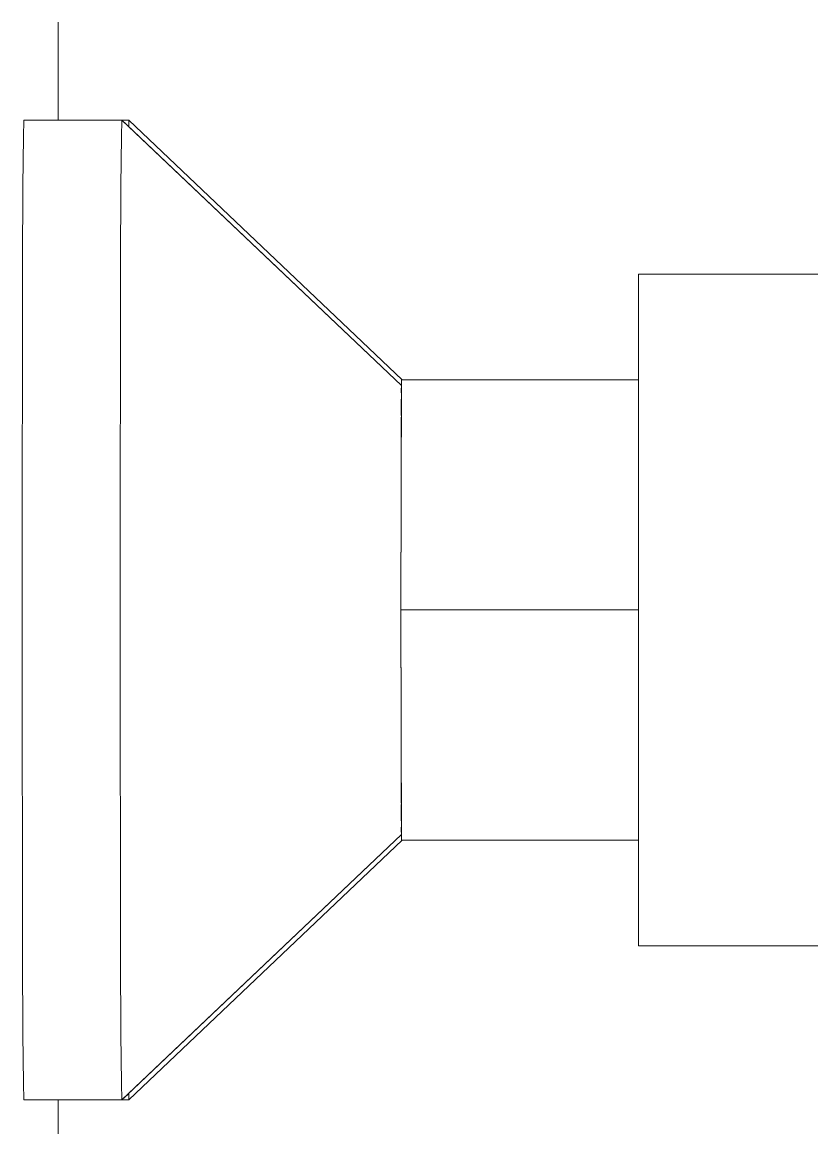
# Model space of a CAD drawing. Header units: metres. Extents: x -0.7 to 10.5, y -2 to 12.8.
# Drawn here: x 6.3727 to 6.4291, y 2.163 to 2.242 of the extents above; entities that cross this region are included whole.
import ezdxf

# ---------------------------------------------------------------- set-up
doc = ezdxf.new("R2010")
doc.units = ezdxf.units.M
doc.header["$MEASUREMENT"] = 0
doc.linetypes.add('Xref_Alzado 1$0$Wipeout_Contour', pattern=[1000, 0, -1000])
doc.layers.add('Xref_Alzado 1$0$Interior - Mobiliario', color=7, linetype='Continuous')
doc.layers.add('Xref_Alzado 1$0$Interior - Mobiliario _Pen_No__81', color=7, linetype='Continuous', lineweight=13, true_color=0x6a6a6a)

# ---------------------------------------------------------------- blocks, each defined once
blk = doc.blocks.new('Xref_Alzado 1$0$Section Element_140')
at = {"color": 254, "linetype": 'Xref_Alzado 1$0$Wipeout_Contour', "lineweight": 0, "ltscale": 141583.220264}
blk.add_wipeout([(-11672.341, -1965), (-11667.28, -1965), (-11647.759, -1983.546), (-11630.881, -1983.546), (-11630.881, -1976), (-11616.537, -1976), (-11616.537, -1975), (-11611.626, -1975), (-11616.262, -1894.056), (-11618.799, -1871.907), (-11618.799, -1958), (-11672.341, -1958)], dxfattribs=at).dxf.layer = 'Xref_Alzado 1$0$Interior - Mobiliario'
at = {"color": 254, "linetype": 'Xref_Alzado 1$0$Wipeout_Contour', "lineweight": 0, "ltscale": 47295.695032}
blk.add_wipeout([(-11667.792, -1965), (-11667.823, -1966.193), (-11647.827, -1984.527), (-11647.826, -1983.968)], dxfattribs=at).dxf.layer = 'Xref_Alzado 1$0$Interior - Mobiliario'
at = {"color": 254, "linetype": 'Xref_Alzado 1$0$Wipeout_Contour', "lineweight": 0, "ltscale": 235506.495717}
blk.add_wipeout([(-11630.881, -1976), (-11630.881, -2024), (-11590.882, -2024), (-11588.924, -2023.742), (-11593.422, -2023.866), (-11593.59, -2023.866), (-11599.783, -2022.358), (-11605.361, -2019.273), (-11609.93, -2014.828), (-11613.168, -2009.337), (-11614.846, -2003.187), (-11614.846, -1996.813), (-11613.168, -1990.663), (-11609.93, -1985.172), (-11605.361, -1980.727), (-11599.783, -1977.642), (-11593.59, -1976.134), (-11593.422, -1976.134), (-11588.924, -1976.258), (-11590.882, -1976)], dxfattribs=at).dxf.layer = 'Xref_Alzado 1$0$Interior - Mobiliario'
at = {"layer": 'Xref_Alzado 1$0$Interior - Mobiliario _Pen_No__81', "color": 251, "linetype": 'Continuous', "lineweight": 13, "true_color": 0x6a6a6a}
for p, q in [((-11630.881, -1976), (-11590.882, -1976)), ((-11590.882, -2024), (-11630.881, -2024))]:
    blk.add_line(p, q, dxfattribs=at)
at = {"color": 254, "linetype": 'Xref_Alzado 1$0$Wipeout_Contour', "lineweight": 0, "ltscale": 47296.91194}
blk.add_wipeout([(-11667.823, -1966.193), (-11667.852, -1969.689), (-11647.83, -1986.135), (-11647.827, -1984.527)], dxfattribs=at).dxf.layer = 'Xref_Alzado 1$0$Interior - Mobiliario'
at = {"color": 254, "linetype": 'Xref_Alzado 1$0$Wipeout_Contour', "lineweight": 0, "ltscale": 47342.664711}
blk.add_wipeout([(-11667.823, -1966.193), (-11667.792, -1965), (-11674.792, -1965), (-11674.823, -1966.193)], dxfattribs=at).dxf.layer = 'Xref_Alzado 1$0$Interior - Mobiliario'
at = {"color": 254, "linetype": 'Xref_Alzado 1$0$Wipeout_Contour', "lineweight": 0, "ltscale": 47299.190782}
blk.add_wipeout([(-11667.852, -1969.689), (-11667.877, -1975.251), (-11647.835, -1988.684), (-11647.83, -1986.135)], dxfattribs=at).dxf.layer = 'Xref_Alzado 1$0$Interior - Mobiliario'
at = {"layer": 'Xref_Alzado 1$0$Interior - Mobiliario _Pen_No__81', "color": 251, "linetype": 'Continuous', "lineweight": 13, "true_color": 0x6a6a6a}
blk.add_line((-11672.341, -1965), (-11672.341, -1958), dxfattribs=at)
at = {"color": 254, "linetype": 'Xref_Alzado 1$0$Wipeout_Contour', "lineweight": 0, "ltscale": 47344.341304}
blk.add_wipeout([(-11667.852, -1969.689), (-11667.823, -1966.193), (-11674.823, -1966.193), (-11674.852, -1969.689)], dxfattribs=at).dxf.layer = 'Xref_Alzado 1$0$Interior - Mobiliario'
at = {"color": 254, "linetype": 'Xref_Alzado 1$0$Wipeout_Contour', "lineweight": 0, "ltscale": 47302.384013}
blk.add_wipeout([(-11667.877, -1975.251), (-11667.896, -1982.5), (-11647.842, -1991.999), (-11647.835, -1988.684)], dxfattribs=at).dxf.layer = 'Xref_Alzado 1$0$Interior - Mobiliario'
at = {"layer": 'Xref_Alzado 1$0$Interior - Mobiliario _Pen_No__81', "color": 251, "linetype": 'Continuous', "lineweight": 13, "true_color": 0x6a6a6a}
blk.add_line((-11674.792, -1965), (-11674.823, -1966.193), dxfattribs=at)
at = {"color": 254, "linetype": 'Xref_Alzado 1$0$Wipeout_Contour', "lineweight": 0, "ltscale": 47347.463323}
blk.add_wipeout([(-11667.877, -1975.251), (-11667.852, -1969.689), (-11674.852, -1969.689), (-11674.877, -1975.251)], dxfattribs=at).dxf.layer = 'Xref_Alzado 1$0$Interior - Mobiliario'
at = {"color": 254, "linetype": 'Xref_Alzado 1$0$Wipeout_Contour', "lineweight": 0, "ltscale": 47306.284836}
blk.add_wipeout([(-11667.896, -1982.5), (-11667.908, -1990.941), (-11647.849, -1995.858), (-11647.842, -1991.999)], dxfattribs=at).dxf.layer = 'Xref_Alzado 1$0$Interior - Mobiliario'
at = {"layer": 'Xref_Alzado 1$0$Interior - Mobiliario _Pen_No__81', "color": 251, "linetype": 'Continuous', "lineweight": 13, "true_color": 0x6a6a6a}
for p, q in [((-11674.823, -1966.193), (-11674.852, -1969.689)), ((-11667.823, -1966.193), (-11667.852, -1969.689))]:
    blk.add_line(p, q, dxfattribs=at)
at = {"color": 254, "linetype": 'Xref_Alzado 1$0$Wipeout_Contour', "lineweight": 0, "ltscale": 47351.826706}
blk.add_wipeout([(-11674.877, -1975.251), (-11674.896, -1982.5), (-11667.896, -1982.5), (-11667.877, -1975.251)], dxfattribs=at).dxf.layer = 'Xref_Alzado 1$0$Interior - Mobiliario'
at = {"color": 254, "linetype": 'Xref_Alzado 1$0$Wipeout_Contour', "lineweight": 0, "ltscale": 47310.644874}
blk.add_wipeout([(-11667.908, -1990.941), (-11667.912, -2000), (-11647.857, -2000), (-11647.849, -1995.858)], dxfattribs=at).dxf.layer = 'Xref_Alzado 1$0$Interior - Mobiliario'
at = {"layer": 'Xref_Alzado 1$0$Interior - Mobiliario _Pen_No__81', "color": 251, "linetype": 'Continuous', "lineweight": 13, "true_color": 0x6a6a6a}
for p, q in [((-11674.852, -1969.689), (-11674.877, -1975.251)), ((-11667.852, -1969.689), (-11667.877, -1975.251))]:
    blk.add_line(p, q, dxfattribs=at)
at = {"color": 254, "linetype": 'Xref_Alzado 1$0$Wipeout_Contour', "lineweight": 0, "ltscale": 47357.144143}
blk.add_wipeout([(-11667.908, -1990.941), (-11667.896, -1982.5), (-11674.896, -1982.5), (-11674.908, -1990.941)], dxfattribs=at).dxf.layer = 'Xref_Alzado 1$0$Interior - Mobiliario'
at = {"color": 254, "linetype": 'Xref_Alzado 1$0$Wipeout_Contour', "lineweight": 0, "ltscale": 47314.924109}
blk.add_wipeout([(-11647.857, -2000), (-11667.912, -2000), (-11667.908, -2009.059), (-11647.849, -2004.142)], dxfattribs=at).dxf.layer = 'Xref_Alzado 1$0$Interior - Mobiliario'
at = {"layer": 'Xref_Alzado 1$0$Interior - Mobiliario _Pen_No__81', "color": 251, "linetype": 'Continuous', "lineweight": 13, "true_color": 0x6a6a6a}
for p, q in [((-11674.877, -1975.251), (-11674.896, -1982.5)), ((-11667.877, -1975.251), (-11667.896, -1982.5))]:
    blk.add_line(p, q, dxfattribs=at)
at = {"color": 254, "linetype": 'Xref_Alzado 1$0$Wipeout_Contour', "lineweight": 0, "ltscale": 47234.218731}
blk.add_wipeout([(-11647.857, -2000), (-11630.881, -2000), (-11630.881, -1983.546), (-11647.825, -1983.546)], dxfattribs=at).dxf.layer = 'Xref_Alzado 1$0$Interior - Mobiliario'
at = {"color": 254, "linetype": 'Xref_Alzado 1$0$Wipeout_Contour', "lineweight": 0, "ltscale": 47363.061959}
blk.add_wipeout([(-11667.912, -2000), (-11667.908, -1990.941), (-11674.908, -1990.941), (-11674.912, -2000)], dxfattribs=at).dxf.layer = 'Xref_Alzado 1$0$Interior - Mobiliario'
at = {"color": 254, "linetype": 'Xref_Alzado 1$0$Wipeout_Contour', "lineweight": 0, "ltscale": 47319.252682}
blk.add_wipeout([(-11647.849, -2004.142), (-11667.908, -2009.059), (-11667.896, -2017.5), (-11647.842, -2008.001)], dxfattribs=at).dxf.layer = 'Xref_Alzado 1$0$Interior - Mobiliario'
at = {"layer": 'Xref_Alzado 1$0$Interior - Mobiliario _Pen_No__81', "color": 251, "linetype": 'Continuous', "lineweight": 13, "true_color": 0x6a6a6a}
for p, q in [((-11674.896, -1982.5), (-11674.908, -1990.941)), ((-11667.896, -1982.5), (-11667.908, -1990.941))]:
    blk.add_line(p, q, dxfattribs=at)
at = {"color": 254, "linetype": 'Xref_Alzado 1$0$Wipeout_Contour', "lineweight": 0, "ltscale": 59110.386544}
blk.add_wipeout([(-11667.28, -1965), (-11667.293, -1965.475), (-11647.826, -1983.968), (-11647.825, -1983.546), (-11647.759, -1983.546)], dxfattribs=at).dxf.layer = 'Xref_Alzado 1$0$Interior - Mobiliario'
at = {"color": 254, "linetype": 'Xref_Alzado 1$0$Wipeout_Contour', "lineweight": 0, "ltscale": 47323.118216}
blk.add_wipeout([(-11667.896, -2017.5), (-11667.877, -2024.749), (-11647.835, -2011.316), (-11647.842, -2008.001)], dxfattribs=at).dxf.layer = 'Xref_Alzado 1$0$Interior - Mobiliario'
at = {"layer": 'Xref_Alzado 1$0$Interior - Mobiliario _Pen_No__81', "color": 251, "linetype": 'Continuous', "lineweight": 13, "true_color": 0x6a6a6a}
blk.add_line((-11647.825, -1983.546), (-11630.881, -1983.546), dxfattribs=at)
at = {"color": 254, "linetype": 'Xref_Alzado 1$0$Wipeout_Contour', "lineweight": 0, "ltscale": 35495.7691}
blk.add_wipeout([(-11667.792, -1965), (-11667.293, -1965.475), (-11667.28, -1965)], dxfattribs=at).dxf.layer = 'Xref_Alzado 1$0$Interior - Mobiliario'
at = {"color": 254, "linetype": 'Xref_Alzado 1$0$Wipeout_Contour', "lineweight": 0, "ltscale": 47369.181888}
blk.add_wipeout([(-11667.908, -2009.059), (-11667.912, -2000), (-11674.912, -2000), (-11674.908, -2009.059)], dxfattribs=at).dxf.layer = 'Xref_Alzado 1$0$Interior - Mobiliario'
at = {"color": 254, "linetype": 'Xref_Alzado 1$0$Wipeout_Contour', "lineweight": 0, "ltscale": 47326.264178}
blk.add_wipeout([(-11667.877, -2024.749), (-11667.852, -2030.311), (-11647.83, -2013.865), (-11647.835, -2011.316)], dxfattribs=at).dxf.layer = 'Xref_Alzado 1$0$Interior - Mobiliario'
at = {"layer": 'Xref_Alzado 1$0$Interior - Mobiliario _Pen_No__81', "color": 251, "linetype": 'Continuous', "lineweight": 13, "true_color": 0x6a6a6a}
for p, q in [((-11667.792, -1965), (-11674.792, -1965)), ((-11667.792, -1965), (-11667.823, -1966.193)), ((-11647.826, -1983.968), (-11667.792, -1965)), ((-11667.28, -1965), (-11667.792, -1965)), ((-11667.293, -1965.475), (-11667.28, -1965)), ((-11647.759, -1983.546), (-11667.28, -1965)), ((-11674.908, -1990.941), (-11674.912, -2000)), ((-11667.908, -1990.941), (-11667.912, -2000))]:
    blk.add_line(p, q, dxfattribs=at)
at = {"color": 254, "linetype": 'Xref_Alzado 1$0$Wipeout_Contour', "lineweight": 0, "ltscale": 47328.474845}
blk.add_wipeout([(-11667.852, -2030.311), (-11667.823, -2033.807), (-11647.827, -2015.473), (-11647.83, -2013.865)], dxfattribs=at).dxf.layer = 'Xref_Alzado 1$0$Interior - Mobiliario'
at = {"color": 254, "linetype": 'Xref_Alzado 1$0$Wipeout_Contour', "lineweight": 0, "ltscale": 47329.596803}
blk.add_wipeout([(-11667.823, -2033.807), (-11667.792, -2035), (-11647.826, -2016.032), (-11647.827, -2015.473)], dxfattribs=at).dxf.layer = 'Xref_Alzado 1$0$Interior - Mobiliario'
at = {"color": 254, "linetype": 'Xref_Alzado 1$0$Wipeout_Contour', "lineweight": 0, "ltscale": 47245.36492}
blk.add_wipeout([(-11647.857, -2000), (-11647.825, -2016.454), (-11630.881, -2016.454), (-11630.881, -2000)], dxfattribs=at).dxf.layer = 'Xref_Alzado 1$0$Interior - Mobiliario'
at = {"color": 254, "linetype": 'Xref_Alzado 1$0$Wipeout_Contour', "lineweight": 0, "ltscale": 47375.08687}
blk.add_wipeout([(-11667.896, -2017.5), (-11667.908, -2009.059), (-11674.908, -2009.059), (-11674.896, -2017.5)], dxfattribs=at).dxf.layer = 'Xref_Alzado 1$0$Interior - Mobiliario'
at = {"layer": 'Xref_Alzado 1$0$Interior - Mobiliario _Pen_No__81', "color": 251, "linetype": 'Continuous', "lineweight": 13, "true_color": 0x6a6a6a}
for p, q in [((-11630.881, -2024), (-11630.881, -1976)), ((-11647.825, -1983.546), (-11647.857, -2000)), ((-11674.912, -2000), (-11674.908, -2009.059)), ((-11667.912, -2000), (-11667.908, -2009.059)), ((-11647.857, -2000), (-11630.881, -2000))]:
    blk.add_line(p, q, dxfattribs=at)
at = {"color": 254, "linetype": 'Xref_Alzado 1$0$Wipeout_Contour', "lineweight": 0, "ltscale": 59150.281325}
blk.add_wipeout([(-11647.826, -2016.032), (-11667.293, -2034.525), (-11667.28, -2035), (-11647.759, -2016.454), (-11647.825, -2016.454)], dxfattribs=at).dxf.layer = 'Xref_Alzado 1$0$Interior - Mobiliario'
at = {"color": 254, "linetype": 'Xref_Alzado 1$0$Wipeout_Contour', "lineweight": 0, "ltscale": 47380.369475}
blk.add_wipeout([(-11667.896, -2017.5), (-11674.896, -2017.5), (-11674.877, -2024.749), (-11667.877, -2024.749)], dxfattribs=at).dxf.layer = 'Xref_Alzado 1$0$Interior - Mobiliario'
at = {"layer": 'Xref_Alzado 1$0$Interior - Mobiliario _Pen_No__81', "color": 251, "linetype": 'Continuous', "lineweight": 13, "true_color": 0x6a6a6a}
for p, q in [((-11647.857, -2000), (-11647.825, -2016.454)), ((-11674.908, -2009.059), (-11674.896, -2017.5)), ((-11667.908, -2009.059), (-11667.896, -2017.5)), ((-11647.825, -2016.454), (-11630.881, -2016.454))]:
    blk.add_line(p, q, dxfattribs=at)
at = {"color": 254, "linetype": 'Xref_Alzado 1$0$Wipeout_Contour', "lineweight": 0, "ltscale": 47384.661012}
blk.add_wipeout([(-11667.852, -2030.311), (-11667.877, -2024.749), (-11674.877, -2024.749), (-11674.852, -2030.311)], dxfattribs=at).dxf.layer = 'Xref_Alzado 1$0$Interior - Mobiliario'
at = {"layer": 'Xref_Alzado 1$0$Interior - Mobiliario _Pen_No__81', "color": 251, "linetype": 'Continuous', "lineweight": 13, "true_color": 0x6a6a6a}
for p, q in [((-11674.896, -2017.5), (-11674.877, -2024.749)), ((-11667.896, -2017.5), (-11667.877, -2024.749))]:
    blk.add_line(p, q, dxfattribs=at)
at = {"color": 254, "linetype": 'Xref_Alzado 1$0$Wipeout_Contour', "lineweight": 0, "ltscale": 47387.658988}
blk.add_wipeout([(-11667.823, -2033.807), (-11667.852, -2030.311), (-11674.852, -2030.311), (-11674.823, -2033.807)], dxfattribs=at).dxf.layer = 'Xref_Alzado 1$0$Interior - Mobiliario'
at = {"layer": 'Xref_Alzado 1$0$Interior - Mobiliario _Pen_No__81', "color": 251, "linetype": 'Continuous', "lineweight": 13, "true_color": 0x6a6a6a}
for p, q in [((-11674.877, -2024.749), (-11674.852, -2030.311)), ((-11667.877, -2024.749), (-11667.852, -2030.311))]:
    blk.add_line(p, q, dxfattribs=at)
at = {"color": 254, "linetype": 'Xref_Alzado 1$0$Wipeout_Contour', "lineweight": 0, "ltscale": 47389.150402}
blk.add_wipeout([(-11667.792, -2035), (-11667.823, -2033.807), (-11674.823, -2033.807), (-11674.792, -2035)], dxfattribs=at).dxf.layer = 'Xref_Alzado 1$0$Interior - Mobiliario'
at = {"layer": 'Xref_Alzado 1$0$Interior - Mobiliario _Pen_No__81', "color": 251, "linetype": 'Continuous', "lineweight": 13, "true_color": 0x6a6a6a}
for p, q in [((-11674.852, -2030.311), (-11674.823, -2033.807)), ((-11667.852, -2030.311), (-11667.823, -2033.807)), ((-11674.823, -2033.807), (-11674.792, -2035)), ((-11672.341, -2900), (-11672.341, -2035))]:
    blk.add_line(p, q, dxfattribs=at)
at = {"color": 254, "linetype": 'Xref_Alzado 1$0$Wipeout_Contour', "lineweight": 0, "ltscale": 35531.257109}
blk.add_wipeout([(-11667.792, -2035), (-11667.28, -2035), (-11667.293, -2034.525)], dxfattribs=at).dxf.layer = 'Xref_Alzado 1$0$Interior - Mobiliario'
at = {"layer": 'Xref_Alzado 1$0$Interior - Mobiliario _Pen_No__81', "color": 251, "linetype": 'Continuous', "lineweight": 13, "true_color": 0x6a6a6a}
for p, q in [((-11647.826, -2016.032), (-11667.792, -2035)), ((-11647.759, -2016.454), (-11667.28, -2035)), ((-11667.823, -2033.807), (-11667.792, -2035)), ((-11667.792, -2035), (-11674.792, -2035)), ((-11667.28, -2035), (-11667.792, -2035)), ((-11667.28, -2035), (-11667.293, -2034.525))]:
    blk.add_line(p, q, dxfattribs=at)
blk = doc.blocks.new('Xref_Alzado 1')
at = {"layer": 'Xref_Alzado 1$0$Interior - Mobiliario', "lineweight": 0, "xscale": 0.001, "yscale": 0.001, "zscale": 0.001}
blk.add_blockref('Xref_Alzado 1$0$Section Element_140', (18.274023, 3.3), dxfattribs=at)

msp = doc.modelspace()

# ---------------------------------------------------------------- block references
msp.add_blockref('Xref_Alzado 1', (-0.226445, 0.9))

doc.saveas('drawing.dxf')
